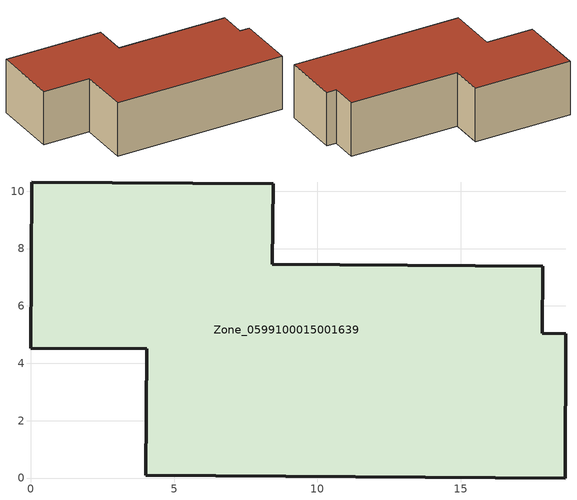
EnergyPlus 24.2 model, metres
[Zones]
Zone_0599100015001639
 floor ground (C_G): 0,4.52 0.04,10.32 8.45,10.26 8.43,7.45 17.85,7.38 17.83,5.04 18.66,5.03 18.63,0 4.01,0.1 4.04,4.5 z0.63
 wall outside (C_F): 8.43,7.45 8.45,10.26 0.04,10.32 0,4.52 4.04,4.5 4.01,0.1 18.63,0 18.66,5.03 17.83,5.04 17.85,7.38 8.43,7.45 z0.63:5.35
 roof outside (C_R): 18.63,0 18.66,5.03 17.83,5.04 17.85,7.38 8.43,7.45 8.45,10.26 0.04,10.32 0,4.52 4.04,4.5 4.01,0.1 z5.35
[BUILDING]
Pand.0599100015001639: North Axis=0; Terrain=City; Loads Convergence Tolerance Value=0.04; Temperature Convergence Tolerance Value=0.4; Solar Distribution=FullExterior; Maximum Number of Warmup Days=25; Minimum Number of Warmup Days=1
[Site:Location]
Rotterdam.The.Hague.AP_ZH_NLD Design_Conditions: Latitude=51.96; Longitude=4.45; Time Zone=1; Elevation=-4.5
[SITE:GROUNDTEMPERATURE:BUILDINGSURFACE]
18, 18, 18, 18, 18, 18, 18, 18, 18, 18, 18, 18
[MATERIAL] Thermal Absorptance=0.9; Solar Absorptance=0.7; Visible Absorptance=0.7
Name | Roughness | Thickness | Conductivity | Density | Specific Heat
G.D.1965 | MediumSmooth | 0.15 | 1 | 540 | 1210
F.D.1965 | Rough | 0.3 | 0.857143 | 1920 | 840
R.D.1965 | MediumRough | 0.2 | 0.08 | 1500 | 1000
[CONSTRUCTION]
C_G: G.D.1965
C_F: F.D.1965
C_R: R.D.1965
[ZONE]
Zone_0599100015001639: Type=1; Multiplier=1; Ceiling Height=Autocalculate; Volume=Autocalculate; Floor Area=autocalculate; Part of Total Floor Area=Yes
[ZONEINFILTRATION:DESIGNFLOWRATE]
Infil_Zone_0599100015001639: Zone or ZoneList or Space or SpaceList=Zone_0599100015001639; Schedule=AlwaysOn; Design Flow Rate Calculation Method=Flow/Area; Flow Rate per Floor Area=0.0042; Constant Term Coefficient=1; Temperature Term Coefficient=0; Velocity Term Coefficient=0; Velocity Squared Term Coefficient=0
[HVACTEMPLATE:ZONE:IDEALLOADSAIRSYSTEM]
Zone_0599100015001639: Maximum Heating Supply Air Temperature=50; Minimum Cooling Supply Air Temperature=13; Maximum Heating Supply Air Humidity Ratio=0.0156; Minimum Cooling Supply Air Humidity Ratio=0.0077; Heating Limit=NoLimit; Cooling Limit=NoLimit; Dehumidification Control Type=ConstantSensibleHeatRatio; Cooling Sensible Heat Ratio=0.7; Dehumidification Setpoint=60; Humidification Control Type=None; Humidification Setpoint=30; Outdoor Air Method=None; Outdoor Air Flow Rate per Person=0.00944; Outdoor Air Flow Rate per Zone Floor Area=0; Outdoor Air Flow Rate per Zone=0; Demand Controlled Ventilation Type=None; Outdoor Air Economizer Type=NoEconomizer; Heat Recovery Type=None; Sensible Heat Recovery Effectiveness=0.7; Latent Heat Recovery Effectiveness=0.65
[ZONECONTROL:THERMOSTAT]
ThermostatControl_Zone_0599100015001639: Zone or ZoneList=Zone_0599100015001639; Control Type Schedule=DualSetpointControlType; Control 1=Thermostat_Zone_0599100015001639; Temperature Difference Between Cutout And Setpoint=0
[THERMOSTATSETPOINT:DUALSETPOINT]
Thermostat_Zone_0599100015001639: Heating Setpoint Temperature Schedule=HeatingSetpoint_Zone_0599100015001639; Cooling Setpoint Temperature Schedule=CoolingSetpoint_Zone_0599100015001639
[SCHEDULE:COMPACT]
HeatingSetpoint_Zone_0599100015001639: Through: 12/31, For: AllDays, Until: 24:00, 21
CoolingSetpoint_Zone_0599100015001639: Through: 12/31, For: AllDays, Until: 24:00, 24
DualSetpointControlType: Through: 12/31, For: AllDays, Until: 24:00, 4
AlwaysOn: Through: 12/31, For: AllDays, Until: 24:00, 1
